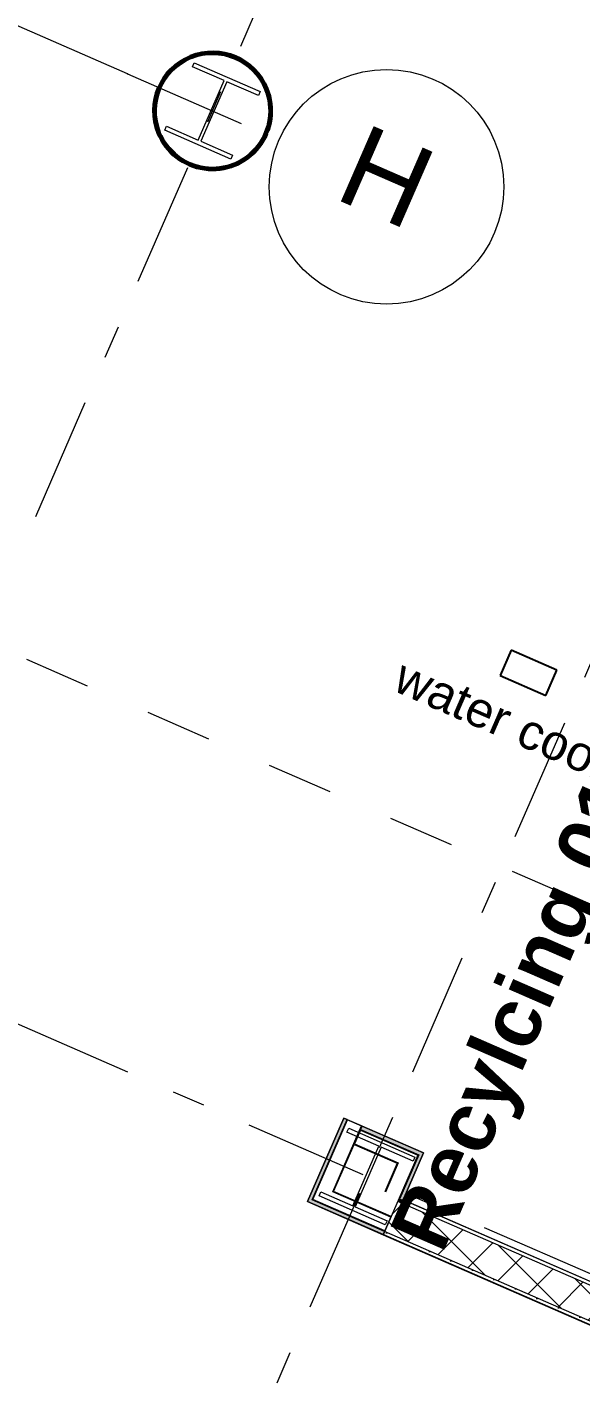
# Model space of a CAD drawing. Header units: millimetres. Extents: x -50172 to 90294, y -80883 to 25069.
# Drawn here: x -7507 to -5147, y -31874 to -26079 of the extents above; entities that cross this region are included whole.
import ezdxf
from ezdxf.enums import TextEntityAlignment as Align

# ---------------------------------------------------------------- set-up
doc = ezdxf.new("R2010")
doc.units = ezdxf.units.MM
doc.header["$MEASUREMENT"] = 0
doc.linetypes.add('Dashed', pattern=[564.444447, 282.222223, -282.222223])
doc.linetypes.add('Double Dashed', pattern=[1093.611073, 529.166651, -211.666656, 141.111112, -211.666656])
for name, color, linetype in [('A-25-M_Wall_Int', 7, 'Continuous'), ('A-95-MC_Marker_Section_P2.Marker', 7, 'Continuous'), ('ArchiCAD Door Markers', 7, 'Continuous'), ('ArchiCAD Doors', 7, 'Continuous'), ('COLUMN.IFC Import', 7, 'Continuous'), ('New_A-05-M_Gross_Int_Circulation', 7, 'Continuous'), ('New_A-15-MG_Structural_Grid_Phase_2', 7, 'Continuous'), ('New_A-25-M_Wall_Int', 7, 'Continuous')]:
    doc.layers.add(name, color=color, linetype=linetype)
for name, color, linetype, lineweight in [('A-25-M_Wall_Int_Pen_No__1', 7, 'Continuous', 13), ('A-95-MC_Marker_Section_P2.Marker_Pen_No__1', 7, 'Continuous', 13), ('ArchiCAD Door Markers_Pen_No__5', 7, 'Continuous', 25), ('ArchiCAD Doors_Pen_No__1', 7, 'Continuous', 13), ('COLUMN.IFC Import_Pen_No__2', 8, 'Continuous', 15), ('New_A-25-M_Wall_Int_Pen_No__1', 7, 'Continuous', 13), ('New_A-95-P_Text_1_50_GA_Pen_No__1', 7, 'Continuous', 13), ('New_ArchiCAD Zone Stamps_Pen_No__9', 7, 'Continuous', 13)]:
    doc.layers.add(name, color=color, linetype=linetype, lineweight=lineweight)
for name, color, linetype, lineweight, true_color in [('A-25-M_Wall_Int_Pen_No__107', 7, 'Continuous', 15, 0xa6a6a6), ('A-25-M_Wall_Int_Pen_No__27', 7, 'Continuous', 50, 0x2a2a2a), ('New_A-05-M_Gross_Int_Circulation_Pen_No__74', 7, 'Continuous', 20, 0x606060), ('New_A-15-MG_Structural_Grid_Phase_2_Pen_No__222', 7, 'Continuous', 13, 0x65af33), ('New_A-25-M_Wall_Int_Pen_No__107', 7, 'Continuous', 15, 0xa6a6a6)]:
    doc.layers.add(name, color=color, linetype=linetype, lineweight=lineweight, true_color=true_color)
doc.styles.add('GENERATED_STYLE_1', font='')
doc.styles.add('GENERATED_STYLE_2', font='')
doc.styles.add('GENERATED_STYLE_3', font='')
doc.styles.add('GENERATED_STYLE_4', font='')
doc.styles.get('GENERATED_STYLE_1').set_extended_font_data('Arial', bold=True)
doc.styles.get('GENERATED_STYLE_2').set_extended_font_data('Swis721 BT', bold=True)
doc.styles.get('GENERATED_STYLE_3').set_extended_font_data('Arial')
doc.styles.get('GENERATED_STYLE_4').set_extended_font_data('Swis721 BT')
pattern_1 = [(156.4404, (0, 0), (69.2305, 158.76755), [0, -100]), (156.4404, (-80.45, -59.4), (69.2305, 158.76755), [0, -100])]

# ---------------------------------------------------------------- blocks, each defined once
blk = doc.blocks.new('Corridor 01-First_INB 1151_10_1', base_point=(-9240.8, -29522.2))
at = {"layer": 'New_A-05-M_Gross_Int_Circulation_Pen_No__74', "linetype": 'Continuous'}
for p, q in [((-6312.5, -31084.9), (-6157.4, -30729.2)), ((-6157.4, -30729.2), (-5817.6, -30877.3)), ((-5817.6, -30877.3), (-5904.7, -31077.3)), ((-4966.3, -31672), (-6312.5, -31084.9)), ((-5904.7, -31077.3), (-5021, -31462.6))]:
    blk.add_line(p, q, dxfattribs=at)
for start, end in [(336.4283, 156.45252), (156.45252, 336.4283)]:
    blk.add_arc((-6716.8, -26435.8), 245, start, end, dxfattribs=at)
at = {"layer": 'New_ArchiCAD Zone Stamps_Pen_No__9'}
for tag, height, style, p in [('ROOM_NAME', 250, 'GENERATED_STYLE_1', (-10021.4, -27985.4)), ('zoneNameLine2', 250, 'GENERATED_STYLE_1', (-10209.8, -28417.5)), ('ROOM_NUMBER', 200, 'GENERATED_STYLE_3', (-10398.2, -28838.2)), ('measuredAreaCode', 200, 'GENERATED_STYLE_3', (-10555.2, -29198.4)), ('DUMMY_649', 200, 'GENERATED_STYLE_3', (-10247.8, -29332.4)), ('DUMMY_650', 200, 'GENERATED_STYLE_3', (-9618.7, -29606.8)), ('DUMMY_651', 133.3, 'GENERATED_STYLE_3', (-9339.4, -29713.3))]:
    blk.add_attdef(tag, text='', height=height, rotation=336.44041, dxfattribs=dict(at, style=style)).set_placement(p, align=Align.TOP_LEFT)
blk = doc.blocks.new('Wall_118_1', base_point=(-5122.1, -31604))
at = {"layer": 'A-25-M_Wall_Int_Pen_No__107', "linetype": 'Continuous', "lineweight": 0, "true_color": 0x535353}
blk.add_hatch(color=251, dxfattribs=at).paths.add_polyline_path([(-5927.2, -31083.8), (-5924.5, -31085), (-5918.5, -31071.3), (-5921.2, -31070.1)])
at = {"layer": 'A-25-M_Wall_Int_Pen_No__107', "linetype": 'Continuous'}
blk.add_hatch(color=256, dxfattribs=at).paths.add_polyline_path([(-5924.5, -31085), (-5910.7, -31091), (-5904.7, -31077.3), (-5918.5, -31071.3)])
at = {"layer": 'New_A-25-M_Wall_Int_Pen_No__107', "linetype": 'Continuous'}
h = blk.add_hatch(dxfattribs=at)
h.set_pattern_fill('Concrete_Block_0001', color=256, style=0, pattern_type=2)
h.set_pattern_definition([(45, (0, 0), (-91.9239, 91.9239), []), (135, (0, 0), (91.9239, 91.9239), [])])
h.paths.add_polyline_path([(-5046.4, -31467.9), (-5927.2, -31083.8), (-5983.2, -31212.2), (-4974, -31652.2)])
h = blk.add_hatch(dxfattribs=at)
h.set_pattern_fill('Plaster_0001', color=256, style=0, pattern_type=2)
h.set_pattern_definition(pattern_1)
h.paths.add_polyline_path([(-5910.7, -31091), (-5046.4, -31467.9), (-5054.2, -31448.2), (-5904.7, -31077.3)])
h = blk.add_hatch(dxfattribs=at)
h.set_pattern_fill('Plaster_0001', color=256, style=0, pattern_type=2)
h.set_pattern_definition(pattern_1)
h.paths.add_polyline_path([(-4974, -31652.2), (-5983.2, -31212.2), (-5989.2, -31225.9), (-4966.3, -31672)])
at = {"layer": 'A-25-M_Wall_Int_Pen_No__1', "linetype": 'Continuous'}
for p, q in [((-5921.2, -31070.1), (-5927.2, -31083.8)), ((-5924.5, -31085), (-5918.5, -31071.3)), ((-5910.7, -31091), (-5904.7, -31077.3))]:
    blk.add_line(p, q, dxfattribs=at)
at = {"layer": 'New_A-25-M_Wall_Int_Pen_No__1', "linetype": 'Continuous'}
for p, q in [((-5046.4, -31467.9), (-5927.2, -31083.8)), ((-4974, -31652.2), (-5983.2, -31212.2))]:
    blk.add_line(p, q, dxfattribs=at)
at = {"layer": 'New_A-25-M_Wall_Int_Pen_No__1', "linetype": 'Continuous', "flags": 128}
for points in [[(-5921.2, -31070.1), (-5989.2, -31225.9)], [(-5054.2, -31448.2), (-5904.7, -31077.3)], [(-5989.2, -31225.9), (-4966.3, -31672)]]:
    blk.add_lwpolyline(points, dxfattribs=at)
blk = doc.blocks.new('Wall_239_1', base_point=(-5989.2, -31225.9))
at = {"layer": 'A-25-M_Wall_Int_Pen_No__107', "linetype": 'Continuous', "lineweight": 0, "true_color": 0x535353}
for points in [[(-5955.2, -31148), (-6200.7, -31041), (-6204.7, -31042.5), (-5956.4, -31150.8)], [(-5982, -31209.4), (-6288.9, -31075.6), (-6292.9, -31077.2), (-5983.2, -31212.2)]]:
    blk.add_hatch(color=251, dxfattribs=at).paths.add_polyline_path(points)
at = {"layer": 'A-25-M_Wall_Int_Pen_No__107', "linetype": 'Continuous'}
blk.add_hatch(color=256, dxfattribs=at).paths.add_polyline_path([(-5983.2, -31212.2), (-6292.9, -31077.2), (-6312.6, -31084.9), (-5989.2, -31225.9)])
at = {"layer": 'A-25-M_Wall_Int_Pen_No__1', "linetype": 'Continuous'}
for p, q in [((-5956.4, -31150.8), (-6204.7, -31042.5)), ((-5983.2, -31212.2), (-6292.9, -31077.2)), ((-5982, -31209.4), (-6288.9, -31075.6))]:
    blk.add_line(p, q, dxfattribs=at)
at = {"layer": 'A-25-M_Wall_Int_Pen_No__1', "linetype": 'Continuous', "flags": 128}
for points in [[(-5955.2, -31148), (-6200.7, -31041)], [(-6312.6, -31084.9), (-5989.2, -31225.9)], [(-5989.2, -31225.9), (-5955.2, -31148)]]:
    blk.add_lwpolyline(points, dxfattribs=at)
blk = doc.blocks.new('Wall_240_1', base_point=(-6157.5, -30729.2))
at = {"layer": 'A-25-M_Wall_Int_Pen_No__107', "linetype": 'Continuous'}
blk.add_hatch(color=256, dxfattribs=at).paths.add_polyline_path([(-6085.6, -30776.9), (-5837.3, -30885.1), (-5817.6, -30877.4), (-6079.6, -30763.2)])
at = {"layer": 'A-25-M_Wall_Int_Pen_No__107', "linetype": 'Continuous', "lineweight": 0, "true_color": 0x535353}
for points in [[(-6086.8, -30779.7), (-5841.3, -30886.7), (-5837.3, -30885.1), (-6085.6, -30776.9)], [(-6113.5, -30841.1), (-5929.5, -30921.3), (-5925.5, -30919.8), (-6112.3, -30838.3)]]:
    blk.add_hatch(color=251, dxfattribs=at).paths.add_polyline_path(points)
at = {"layer": 'A-25-M_Wall_Int_Pen_No__1', "linetype": 'Continuous'}
for p, q in [((-6086.8, -30779.7), (-5841.3, -30886.7)), ((-6085.6, -30776.9), (-5837.3, -30885.1)), ((-6112.3, -30838.3), (-5925.5, -30919.8))]:
    blk.add_line(p, q, dxfattribs=at)
at = {"layer": 'A-25-M_Wall_Int_Pen_No__1', "linetype": 'Continuous', "flags": 128}
for points in [[(-6079.6, -30763.2), (-6085.6, -30776.9)], [(-5817.6, -30877.4), (-6079.6, -30763.2)], [(-6086.8, -30779.7), (-6112.3, -30838.3)], [(-6113.5, -30841.1), (-5929.5, -30921.3)]]:
    blk.add_lwpolyline(points, dxfattribs=at)
blk = doc.blocks.new('Wall_241_1', base_point=(-5817.6, -30877.4))
at = {"layer": 'A-25-M_Wall_Int_Pen_No__107', "linetype": 'Continuous', "lineweight": 0, "true_color": 0x535353}
for points in [[(-5841.3, -30886.7), (-5921.2, -31070.1), (-5918.5, -31071.3), (-5837.3, -30885.1)], [(-5929.5, -30921.3), (-5982.7, -31043.3), (-5979.9, -31044.5), (-5925.5, -30919.8)]]:
    blk.add_hatch(color=251, dxfattribs=at).paths.add_polyline_path(points)
at = {"layer": 'A-25-M_Wall_Int_Pen_No__107', "linetype": 'Continuous'}
blk.add_hatch(color=256, dxfattribs=at).paths.add_polyline_path([(-5837.3, -30885.1), (-5918.5, -31071.3), (-5904.7, -31077.3), (-5817.6, -30877.4)])
at = {"layer": 'A-25-M_Wall_Int_Pen_No__1', "linetype": 'Continuous'}
for p, q in [((-5837.3, -30885.1), (-5918.5, -31071.3)), ((-5925.5, -30919.8), (-5979.9, -31044.5)), ((-5841.3, -30886.7), (-5921.2, -31070.1))]:
    blk.add_line(p, q, dxfattribs=at)
at = {"layer": 'A-25-M_Wall_Int_Pen_No__1', "linetype": 'Continuous', "flags": 128}
for points in [[(-5904.7, -31077.3), (-5817.6, -30877.4)], [(-5929.5, -30921.3), (-5982.7, -31043.3)]]:
    blk.add_lwpolyline(points, dxfattribs=at)
blk = doc.blocks.new('Wall_309_1', base_point=(-6485.2, -26341.7))
at = {"layer": 'A-25-M_Wall_Int_Pen_No__107', "linetype": 'Continuous', "lineweight": 0, "true_color": 0x535353}
blk.add_hatch(color=251, dxfattribs=at).paths.add_polyline_path([(-6485.2, -26341.7, 1), (-6948.5, -26529.8), (-6943.8, -26527.9, -1), (-6489.8, -26343.6)])
at = {"layer": 'A-25-M_Wall_Int_Pen_No__27', "linetype": 'Continuous'}
for radius in [250, 245]:
    blk.add_arc((-6716.8, -26435.8), radius, 22.08959, 202.08959, dxfattribs=at)
blk = doc.blocks.new('Wall_310_1', base_point=(-6948.5, -26529.8))
at = {"layer": 'A-25-M_Wall_Int_Pen_No__107', "linetype": 'Continuous', "lineweight": 0, "true_color": 0x535353}
blk.add_hatch(color=251, dxfattribs=at).paths.add_polyline_path([(-6948.5, -26529.8, 1), (-6485.2, -26341.7), (-6489.8, -26343.6, -1), (-6943.8, -26527.9)])
at = {"layer": 'A-25-M_Wall_Int_Pen_No__27', "linetype": 'Continuous'}
for radius in [250, 245]:
    blk.add_arc((-6716.8, -26435.8), radius, 202.08959, 22.08959, dxfattribs=at)
blk = doc.blocks.new('Simple Door Opening_16')
at = {"layer": 'ArchiCAD Doors_Pen_No__1', "linetype": 'Continuous'}
for p, q in [((-2042.3, -15), (-2042.3, 0)), ((2042.3, -15), (2042.3, 0)), ((-2042.3, -18), (-2042.3, -15)), ((-2042.3, -82), (-2042.3, -18)), ((2042.3, -18), (2042.3, -15)), ((2042.3, -82), (2042.3, -18)), ((-2042.3, -85), (-2042.3, -82)), ((2042.3, -85), (2042.3, -82))]:
    blk.add_line(p, q, dxfattribs=at)
blk = doc.blocks.new('Door Stamp 17_67')
at = {"layer": 'ArchiCAD Door Markers_Pen_No__5', "linetype": 'Continuous'}
for p, q in [((46.1, -15.7), (-71.6, -15.7)), ((-71.6, -15.7), (-71.6, -227.5)), ((46.1, -15.7), (-71.6, -15.7)), ((46.1, -227.5), (46.1, -15.7)), ((-71.6, -227.5), (46.1, -227.5))]:
    blk.add_line(p, q, dxfattribs=at)
blk = doc.blocks.new('Wall_404_1', base_point=(-4524.9, -26985.1))
at = {"layer": 'A-25-M_Wall_Int_Pen_No__107', "linetype": 'Continuous'}
blk.add_hatch(color=256, dxfattribs=at).paths.add_polyline_path([(-6292.9, -31077.2), (-6143.7, -30735.2), (-6157.5, -30729.2), (-6312.6, -31084.9)])
at = {"layer": 'A-25-M_Wall_Int_Pen_No__107', "linetype": 'Continuous', "lineweight": 0, "true_color": 0x535353}
for points in [[(-6288.9, -31075.6), (-6141, -30736.4), (-6143.7, -30735.2), (-6292.9, -31077.2)], [(-6200.7, -31041), (-6079.6, -30763.2), (-6082.3, -30762), (-6204.7, -31042.5)]]:
    blk.add_hatch(color=251, dxfattribs=at).paths.add_polyline_path(points)
at = {"layer": 'A-25-M_Wall_Int_Pen_No__1', "linetype": 'Continuous'}
for p, q in [((-6292.9, -31077.2), (-6143.7, -30735.2)), ((-6288.9, -31075.6), (-6141, -30736.4)), ((-6204.7, -31042.5), (-6082.3, -30762))]:
    blk.add_line(p, q, dxfattribs=at)
at = {"layer": 'A-25-M_Wall_Int_Pen_No__1', "linetype": 'Continuous', "flags": 128}
for points in [[(-6157.5, -30729.2), (-6312.6, -31084.9)], [(-6085.6, -30776.9), (-6079.6, -30763.2)], [(-6112.3, -30838.3), (-6086.8, -30779.7)], [(-6200.7, -31041), (-6113.5, -30841.1)]]:
    blk.add_lwpolyline(points, dxfattribs=at)
at = {"layer": 'ArchiCAD Door Markers', "rotation": 246.440411583993}
blk.add_blockref('Door Stamp 17_67', (-5263.3, -28891.1), dxfattribs=at)
at = {"layer": 'ArchiCAD Doors', "color": 251, "linetype": 'Continuous', "lineweight": 20, "true_color": 0x606060, "zscale": 1000, "rotation": 66.44041158399303}
blk.add_blockref('Simple Door Opening_16', (-5341.2, -28857.2), dxfattribs=at)
blk = doc.blocks.new('Column 21')
at = {"layer": 'COLUMN.IFC Import_Pen_No__2', "linetype": 'Continuous'}
for p, q in [((-153.7, 157.25), (153.7, 157.25)), ((-153.7, 138.55), (-153.7, 157.25)), ((-6, 138.55), (-153.7, 138.55)), ((-6, -138.55), (-6, 138.55)), ((6, 138.55), (6, -138.55)), ((153.7, 138.55), (6, 138.55)), ((153.7, 157.25), (153.7, 138.55)), ((-153.7, -138.55), (-6, -138.55)), ((-153.7, -157.25), (-153.7, -138.55)), ((153.7, -157.25), (-153.7, -157.25)), ((6, -138.55), (153.7, -138.55)), ((153.7, -138.55), (153.7, -157.25))]:
    blk.add_line(p, q, dxfattribs=at)
blk = doc.blocks.new('Column 8')
at = {"layer": 'COLUMN.IFC Import_Pen_No__2', "linetype": 'Continuous'}
for p, q in [((-153.7, 157.25), (153.7, 157.25)), ((-153.7, 138.55), (-153.7, 157.25)), ((-6, 138.55), (-153.7, 138.55)), ((-6, -138.55), (-6, 138.55)), ((6, 138.55), (6, -138.55)), ((153.7, 138.55), (6, 138.55)), ((153.7, 157.25), (153.7, 138.55)), ((-153.7, -138.55), (-6, -138.55)), ((-153.7, -157.25), (-153.7, -138.55)), ((153.7, -157.25), (-153.7, -157.25)), ((6, -138.55), (153.7, -138.55)), ((153.7, -138.55), (153.7, -157.25))]:
    blk.add_line(p, q, dxfattribs=at)
blk = doc.blocks.new('Standard grid marker_31')
at = {"layer": 'New_A-15-MG_Structural_Grid_Phase_2_Pen_No__222', "linetype": 'Double Dashed'}
for q in [(18281.2, 0), (0, 0)]:
    blk.add_line((705.1, 0), q, dxfattribs=at)
at = {"layer": 'New_A-15-MG_Structural_Grid_Phase_2_Pen_No__222', "linetype": 'Continuous'}
blk.add_circle((-500, 0), 500, dxfattribs=at)
at = {"layer": 'New_A-15-MG_Structural_Grid_Phase_2_Pen_No__222', "linetype": 'Double Dashed'}
blk.add_point((705.1, 0), dxfattribs=at)
blk.add_point((705.1, 0), dxfattribs=at)
at = {"layer": 'New_A-15-MG_Structural_Grid_Phase_2_Pen_No__222', "style": 'GENERATED_STYLE_4'}
for tag, p in [('AC_MarkerText_1_0', (-500, 43.4)), ('AC_MarkerText_1_1', (19486.3, 43.4))]:
    blk.add_attdef(tag, text='', height=350, rotation=180, dxfattribs=at).set_placement(p, align=Align.MIDDLE_CENTER)
blk = doc.blocks.new('Standard grid marker_32')
at = {"layer": 'New_A-15-MG_Structural_Grid_Phase_2_Pen_No__222', "linetype": 'Double Dashed'}
blk.add_line((705.1, 0), (53258.1, 0), dxfattribs=at)
at = {"layer": 'New_A-15-MG_Structural_Grid_Phase_2_Pen_No__222', "style": 'GENERATED_STYLE_4'}
for tag, p in [('AC_MarkerText_1_0', (-500, 38.7)), ('AC_MarkerText_1_1', (54463.2, 38.7))]:
    blk.add_attdef(tag, text='', height=350, rotation=180, dxfattribs=at).set_placement(p, align=Align.MIDDLE_CENTER)
blk = doc.blocks.new('Standard grid marker_44')
at = {"layer": 'New_A-15-MG_Structural_Grid_Phase_2_Pen_No__222', "linetype": 'Double Dashed'}
blk.add_line((1905, 0), (37382, 0), dxfattribs=at)
at = {"layer": 'New_A-15-MG_Structural_Grid_Phase_2_Pen_No__222', "style": 'GENERATED_STYLE_4'}
for tag, p in [('AC_MarkerText_1_0', (-500, 946.2)), ('AC_MarkerText_1_1', (39787, 946.2))]:
    blk.add_attdef(tag, text='', height=350, rotation=270, dxfattribs=at).set_placement(p, align=Align.MIDDLE_CENTER)
blk = doc.blocks.new('Standard grid marker_46')
at = {"layer": 'New_A-15-MG_Structural_Grid_Phase_2_Pen_No__222', "linetype": 'Double Dashed'}
blk.add_line((8462.3, 0), (18800.1, 0), dxfattribs=at)
at = {"layer": 'New_A-15-MG_Structural_Grid_Phase_2_Pen_No__222', "style": 'GENERATED_STYLE_4'}
for tag, p in [('AC_MarkerText_1_0', (-500, 36.8)), ('AC_MarkerText_1_1', (27762.4, 36.8))]:
    blk.add_attdef(tag, text='', height=350, rotation=270, dxfattribs=at).set_placement(p, align=Align.MIDDLE_CENTER)
blk = doc.blocks.new('Cutting Plane_4_1', base_point=(-25330.5, -21002.6))
at = {"layer": 'A-95-MC_Marker_Section_P2.Marker_Pen_No__1', "linetype": 'Dashed'}
blk.add_line((-25101.3, -21102.5), (22391.9, -41811.9), dxfattribs=at)

msp = doc.modelspace()

# ---------------------------------------------------------------- block references
at = {"layer": 'A-25-M_Wall_Int', "color": 250, "lineweight": 50, "true_color": 0x2a2a2a}
for name, p in [('Wall_309_1', (-6485.2, -26341.7)), ('Wall_310_1', (-6948.5, -26529.8)), ('Wall_404_1', (-4524.9, -26985.1)), ('Wall_240_1', (-6157.5, -30729.2)), ('Wall_241_1', (-5817.6, -30877.4)), ('Wall_239_1', (-5989.2, -31225.9))]:
    msp.add_blockref(name, p, dxfattribs=at)
at = {"layer": 'A-95-MC_Marker_Section_P2.Marker'}
msp.add_blockref('Cutting Plane_4_1', (-25330.5, -21002.6), dxfattribs=at)
at = {"layer": 'COLUMN.IFC Import', "linetype": 'Continuous', "zscale": 1000, "rotation": 336.4404115839877}
for name, p in [('Column 8', (-6717, -26436)), ('Column 21', (-6058.4, -30977.8))]:
    msp.add_blockref(name, p, dxfattribs=at)
at = {"layer": 'New_A-05-M_Gross_Int_Circulation', "linetype": 'Continuous'}
msp.add_blockref('Corridor 01-First_INB 1151_10_1', (-9240.8, -29522.2), dxfattribs=at)
at = {"layer": 'New_A-15-MG_Structural_Grid_Phase_2', "color": 8, "linetype": 'Continuous', "lineweight": 15, "zscale": 1000}
for name, p, rotation in [('Standard grid marker_44', (-9543.7, -32918), 66.44041158399293), ('Standard grid marker_46', (-11868.8, -44302.7), 66.44041158399293), ('Standard grid marker_32', (22639.6, -43491.3), 156.4404115839929)]:
    msp.add_blockref(name, p, dxfattribs=dict(at, rotation=rotation))
at = {"layer": 'New_A-15-MG_Structural_Grid_Phase_2', "color": 8, "linetype": 'Continuous', "lineweight": 15}
ref = msp.add_blockref('Standard grid marker_31', (-6433.3, -26559.5), dxfattribs=dict(at, zscale=1000, rotation=156.4404115839929))
ref.add_attrib('AC_MarkerText_1', 'H', dxfattribs={"layer": 'New_A-15-MG_Structural_Grid_Phase_2_Pen_No__222', "color": 85, "true_color": 0x65af33, "height": 350, "rotation": 336.44041, "style": 'GENERATED_STYLE_4'}).set_placement((-5974.9, -26715.9), align=Align.MIDDLE_CENTER)
at = {"layer": 'New_A-25-M_Wall_Int', "color": 250, "lineweight": 50, "true_color": 0x2a2a2a}
msp.add_blockref('Wall_118_1', (-5122.1, -31604), dxfattribs=at)

# ---------------------------------------------------------------- texts
at = {"layer": 'New_A-95-P_Text_1_50_GA_Pen_No__1', "linetype": 'Continuous', "attachment_point": 2}
for s, insert, char_height, width, rotation, line_spacing_factor, style in [('\\A1;{\\fSwis721 BT|b0|i0|c0|p34;water cooler}', (-5372.1, -28994.1), 150, 1094.843, 336.44041, 0.860946, 'GENERATED_STYLE_4'), ('\\A1;{\\fSwis721 BT|b1|i0|c0|p34;Recylcing 01}', (-5540.7, -30232.7), 250, 2042.55, 66.44041, 0.846798, 'GENERATED_STYLE_2')]:
    msp.add_mtext(s, dxfattribs=dict(at, insert=insert, char_height=char_height, width=width, rotation=rotation, line_spacing_factor=line_spacing_factor, style=style))

doc.saveas('drawing.dxf')
